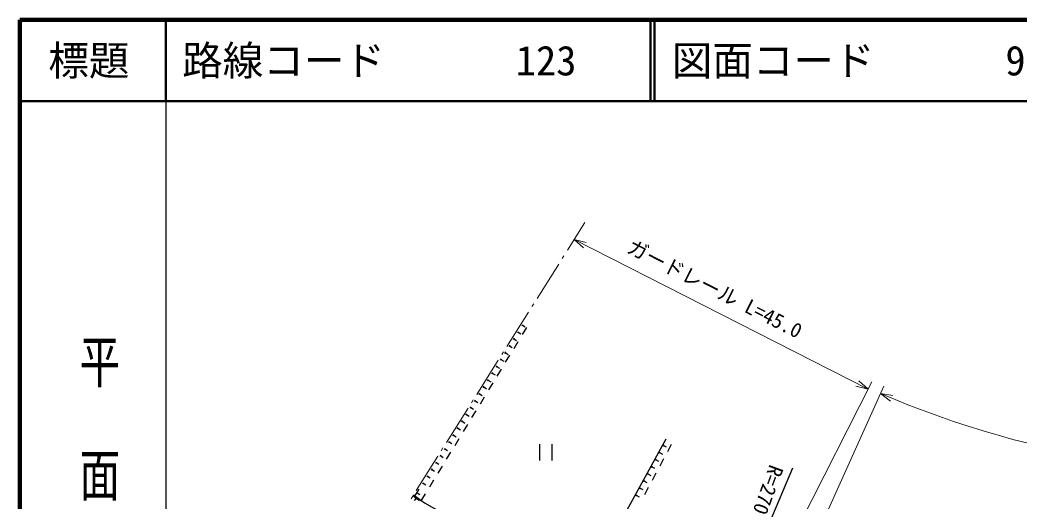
# Model space of a CAD drawing. Units: millimetres, scale not verified. Extents: x 40000 to 680000, y 20000 to 380000.
# Drawn here: x 40000 to 163204, y 320692 to 380000 of the extents above; entities that cross this region are included whole.
import ezdxf
from ezdxf.enums import TextEntityAlignment as Align

# ---------------------------------------------------------------- set-up
doc = ezdxf.new("R2010")
doc.units = ezdxf.units.MM
doc.header["$LTSCALE"] = 1000
for name, color, linetype, lineweight in [('M-BGD', 7, 'Continuous', 25), ('M-BMK-HTXT', 7, 'Continuous', 13), ('M-BMK-SRVR', 3, 'Continuous', 25), ('M-STR-HTXT', 7, 'Continuous', 13), ('M-TTL', 2, 'Continuous', 140), ('M-TTL-BAND', 7, 'Continuous', 25), ('M-TTL-LINE', 7, 'Continuous', 50)]:
    doc.layers.add(name, color=color, linetype=linetype, lineweight=lineweight)
doc.layers.add('M-TTL-TXT', color=7, linetype='Continuous')
doc.styles.add('@ＭＳ ゴシック', font='')
doc.styles.add('ＭＳ ゴシック', font='')
doc.styles.get('@ＭＳ ゴシック').set_extended_font_data('@MS Gothic')
doc.styles.get('ＭＳ ゴシック').set_extended_font_data('MS Gothic')

msp = doc.modelspace()

# ---------------------------------------------------------------- linework, layer by layer
at = {"layer": 'M-BGD'}
for p, q in [((101392, 341437), (101498, 341606)), ((101445, 341522), (101784, 341309)), ((101925, 342283), (102031, 342453)), ((101977, 341220), (102497, 342074)), ((101978, 342368), (102316, 342155)), ((100859, 340591), (100966, 340760)), ((100912, 340676), (101251, 340463)), ((100936, 339513), (101457, 340366)), ((99793, 338899), (99900, 339068)), ((99847, 338983), (100185, 338770)), ((100326, 339745), (100433, 339914)), ((100379, 339829), (100718, 339616)), ((99261, 338052), (99367, 338222)), ((99314, 338137), (99652, 337924)), ((99896, 337805), (100416, 338659)), ((98195, 336360), (98302, 336529)), ((98248, 336444), (98587, 336231)), ((98728, 337206), (98834, 337375)), ((98781, 337291), (99120, 337078)), ((98855, 336097), (99375, 336951)), ((97662, 335514), (97769, 335683)), ((97715, 335598), (98054, 335385)), ((97814, 334389), (98335, 335243)), ((96597, 333821), (96703, 333990)), ((96650, 333906), (96988, 333693)), ((97129, 334667), (97236, 334837)), ((97183, 334752), (97521, 334539)), ((96064, 332975), (96170, 333144)), ((96117, 333059), (96456, 332846)), ((96774, 332681), (97294, 333535)), ((94998, 331282), (95105, 331452)), ((95531, 332129), (95638, 332298)), ((95584, 332213), (95923, 332000)), ((95733, 330973), (96253, 331827)), ((94465, 330436), (94572, 330605)), ((94519, 330521), (94857, 330308)), ((95052, 331367), (95390, 331154)), ((93933, 329590), (94039, 329759)), ((93986, 329674), (94324, 329461)), ((94693, 329265), (95213, 330119)), ((92867, 327897), (92974, 328067)), ((92920, 327982), (93259, 327769)), ((93400, 328744), (93506, 328913)), ((93453, 328828), (93792, 328615)), ((93652, 327557), (94172, 328411)), ((92334, 327051), (92441, 327220)), ((92388, 327136), (92726, 326923)), ((92611, 325849), (93132, 326703)), ((104088, 327700), (104088, 325700)), ((105588, 327700), (105588, 325700)), ((118824, 326590), (118920, 326765)), ((118872, 326678), (119223, 326486)), ((119304, 327467), (119400, 327643)), ((119352, 327555), (119703, 327363)), ((119885, 326804), (120357, 327686)), ((91269, 325359), (91375, 325528)), ((91322, 325443), (91660, 325230)), ((91801, 326205), (91908, 326374)), ((91855, 326289), (92193, 326076)), ((118344, 325713), (118440, 325888)), ((118392, 325800), (118743, 325608)), ((118943, 325040), (119414, 325922)), ((90736, 324512), (90842, 324682)), ((90789, 324597), (91128, 324384)), ((91571, 324141), (92091, 324995)), ((117384, 323958), (117480, 324134)), ((117432, 324046), (117783, 323854)), ((117864, 324835), (117960, 325011)), ((117912, 324923), (118263, 324731)), ((118000, 323276), (118472, 324158)), ((89670, 322820), (89777, 322989)), ((89724, 322904), (90062, 322691)), ((90203, 323666), (90310, 323835)), ((90256, 323751), (90595, 323538)), ((90530, 322433), (91050, 323287)), ((116904, 323081), (117000, 323256)), ((116952, 323169), (117303, 322977)), ((88711, 321297), (89244, 322143)), ((88978, 321720), (89316, 321507)), ((89489, 320725), (90010, 321579)), ((116424, 322204), (116520, 322379)), ((116472, 322291), (116823, 322099)), ((117058, 321512), (117529, 322394)), ((88459, 321356), (89265, 320764)), ((88862, 321060), (88625, 320738)), ((115944, 321326), (116040, 321502)), ((115992, 321414), (116343, 321222))]:
    msp.add_line(p, q, dxfattribs=at)
msp.add_lwpolyline([(88519, 321438), (89866, 320449), (109350, 309485), (119673, 328352)], dxfattribs=at)
at = {"layer": 'M-BMK-HTXT'}
for p, q in [((107511, 351604), (109672, 355035)), ((103782, 345681), (106446, 349912)), ((106872, 350589), (107085, 350927)), ((103143, 344665), (103356, 345004)), ((100052, 339757), (102716, 343988)), ((99413, 338741), (99626, 339080)), ((96323, 333833), (98987, 338064)), ((95683, 332818), (95897, 333156)), ((92593, 327909), (95257, 332141)), ((91954, 326894), (92167, 327232)), ((88864, 321986), (91528, 326217)), ((88224, 320970), (88437, 321309))]:
    msp.add_line(p, q, dxfattribs=at)
at = {"layer": 'M-BMK-SRVR'}
msp.add_line((120412, 289496), (135310, 324770), dxfattribs=at)
at = {"layer": 'M-STR-HTXT'}
for p, q in [((108337, 352915), (144605, 334493)), ((108337, 352915), (109504, 351901)), ((108337, 352915), (109844, 352570)), ((125922, 297709), (145058, 335385)), ((144605, 334493), (143438, 335507)), ((129191, 296429), (146534, 334839)), ((144605, 334493), (143098, 334838)), ((146136, 333958), (147365, 333019)), ((146136, 333958), (147662, 333708))]:
    msp.add_line(p, q, dxfattribs=at)
msp.add_arc((192650, 441666), 117322, 246.64298, 276.62123, dxfattribs=at)
at = {"layer": 'M-TTL'}
for p, q in [((40000, 380000), (40000, 20000)), ((680000, 380000), (40000, 380000))]:
    msp.add_line(p, q, dxfattribs=at)
at = {"layer": 'M-TTL-BAND'}
msp.add_line((58000, 370000), (58000, 20000), dxfattribs=at)
at = {"layer": 'M-TTL-LINE'}
for p, q in [((58000, 380000), (58000, 370000)), ((117750, 380000), (117750, 370000)), ((118250, 380000), (118250, 370000)), ((40000, 370000), (680000, 370000))]:
    msp.add_line(p, q, dxfattribs=at)

# ---------------------------------------------------------------- texts
at = {"layer": 'M-BMK-SRVR', "style": 'ＭＳ ゴシック'}
msp.add_text('R=270', height=1833, rotation=249.978, dxfattribs=at).set_placement((133335, 324981), align=Align.MIDDLE_LEFT)
at = {"layer": 'M-STR-HTXT', "style": 'ＭＳ ゴシック'}
msp.add_text('ガードレール L=45.0', height=1833, rotation=333.073, dxfattribs=at).set_placement((125023, 345561), align=Align.BOTTOM_CENTER)
at = {"layer": 'M-TTL-BAND', "style": '@ＭＳ ゴシック', "width": 1.4}
msp.add_text('平  面  図', height=3666, rotation=270, dxfattribs=at).set_placement((49777, 306475), align=Align.MIDDLE_RIGHT)
at = {"layer": 'M-TTL-TXT', "style": 'ＭＳ ゴシック'}
msp.add_text('標題', height=3666, dxfattribs=at).set_placement((48500, 375000), align=Align.MIDDLE_CENTER)
for s, p in [('路線コード', (60000, 375000)), ('図面コード', (120380, 375000)), ('123', (101142, 375000)), ('9-0', (161521, 375000))]:
    msp.add_text(s, height=3666, dxfattribs=at).set_placement(p, align=Align.MIDDLE_LEFT)

doc.saveas('drawing.dxf')
